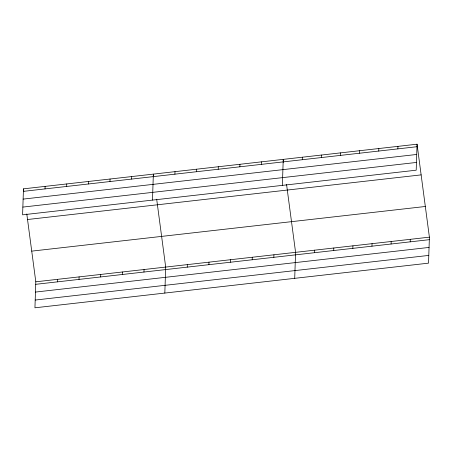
<?xml version="1.0" encoding="UTF-8"?>
<svg xmlns="http://www.w3.org/2000/svg" width="452" height="452" viewBox="0 0 452 452"><rect width="100%" height="100%" fill="white"/><g stroke="black" fill="none" stroke-linecap="round" stroke-linejoin="round"><path stroke-width="0.68" d="M23.464 188.846L22.6 214.836L416.196 170.195L417.06 144.199L23.464 188.846L23.832 191.631M26.792 213.943L35.804 281.805L34.94 307.801L428.536 263.154L429.4 237.164L417.06 144.199M45.025 188.902L45.11 186.388M57.364 281.867L57.449 279.353M66.676 186.45L66.76 183.936M79.015 279.409L79.1 276.895M88.321 183.992L88.406 181.478M100.66 276.957L100.745 274.443M109.972 181.534L110.056 179.02M122.311 274.5L122.396 271.985M131.617 179.082L131.701 176.568M143.956 272.047L144.041 269.533M152.488 200.106L153.352 174.11L153.72 176.901M164.827 293.065L165.692 267.075L156.68 199.213M174.913 174.173L174.997 171.658M187.252 267.132L187.337 264.618M196.563 171.715L196.643 169.201M208.903 264.68L208.988 262.166M218.209 169.257L218.293 166.743M230.548 262.222L230.633 259.708M239.859 166.805L239.939 164.291M252.199 259.77L252.278 257.256M261.505 164.347L261.589 161.833M273.844 257.312L273.929 254.798M282.376 185.371L283.234 159.381L283.607 162.166M294.715 278.336L295.574 252.34L286.568 184.478M302.269 159.725L302.354 157.211M314.609 252.691L314.694 250.176M321.389 157.556L321.474 155.042M333.729 250.521L333.813 248.007M340.509 155.386L340.588 152.872M352.848 248.351L352.927 245.837M359.622 153.222L359.707 150.708M371.962 246.182L372.047 243.668M378.742 151.053L378.827 148.538M391.082 244.012L391.166 241.498M397.862 148.883L397.941 146.369M410.201 241.848L410.28 239.334M23.38 191.36L416.976 146.714M23.12 199.106L416.721 154.46M22.854 207.089L416.456 162.443M27.532 219.519L421.134 174.879M31.73 251.131L425.326 206.485M35.804 281.805L429.4 237.164M35.719 284.319L429.315 239.679M35.459 292.071L429.061 247.425M35.199 300.055L428.795 255.408"/></g></svg>
